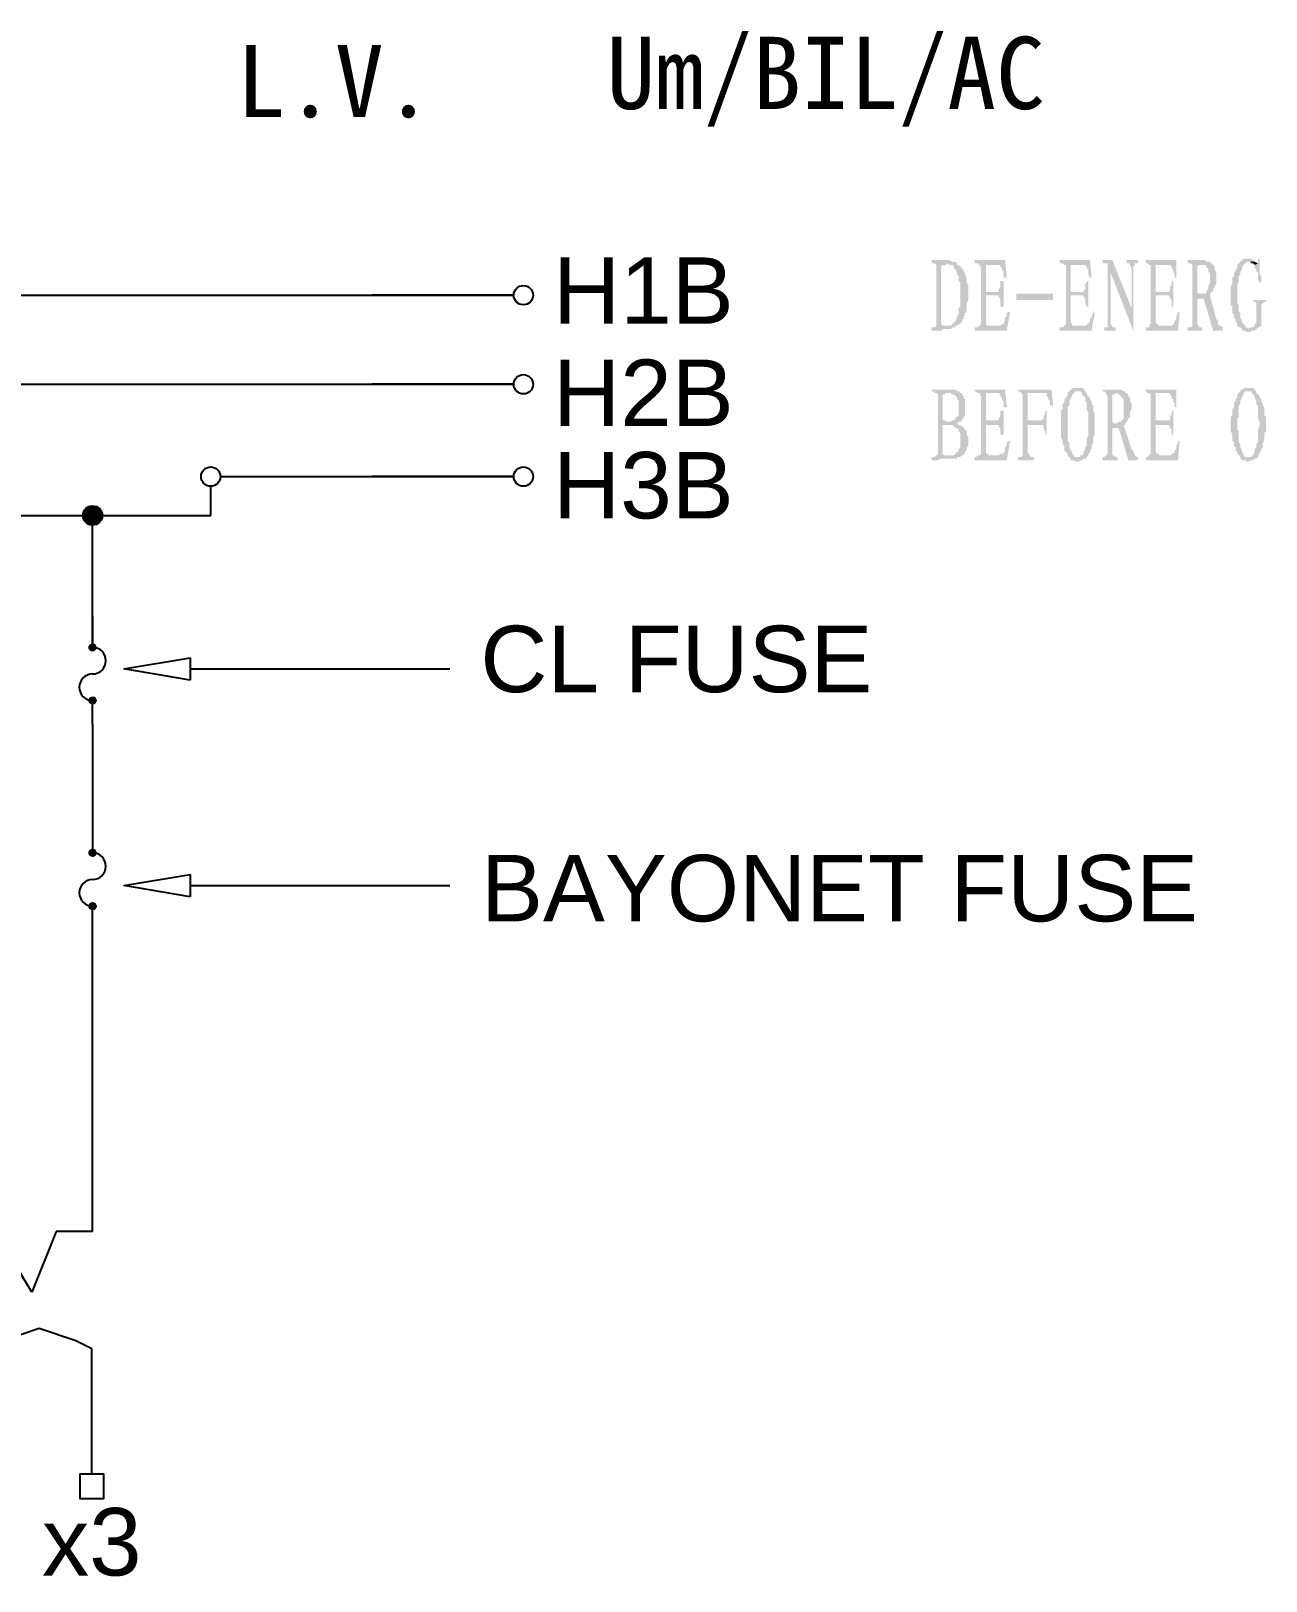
# Model space of a CAD drawing. Header units: millimetres. Extents: x 104637 to 116395, y -154925 to -148478.
# Drawn here: x 116287.5 to 116330.8, y -153560.9 to -153506.5 of the extents above; entities that cross this region are included whole.
import ezdxf
from ezdxf.enums import TextEntityAlignment as Align

# ---------------------------------------------------------------- set-up
doc = ezdxf.new("R2010")
doc.units = ezdxf.units.MM
doc.header["$LTSCALE"] = 13
doc.linetypes.add('CENTER', pattern=[50.8, 31.75, -6.35, 6.35, -6.35])
doc.layers.get('0').update_dxf_attribs({"color": 1, "linetype": 'CENTER'})
doc.layers.add('2', color=3, linetype='Continuous')
doc.layers.add('标注、文本', color=3, linetype='Continuous', lineweight=25)
doc.styles.add('Note Text (ANSI)', font='arial.ttf')
doc.styles.add('PDF FangSong', font='simfang.ttf')

# ---------------------------------------------------------------- blocks, each defined once
blk = doc.blocks.new('A$C41BB26E9')
at = {"linetype": 'ByBlock', "lineweight": 30}
for points in [[(23.406, 31.614, 1), (23.969, 31.614, 1)], [(39.053, 31.614, 1), (39.616, 31.614, 1)], [(54.676, 31.614, 1), (55.239, 31.614, 1)]]:
    blk.add_hatch(color=7, dxfattribs=at).paths.add_polyline_path(points)
at = {"layer": '标注、文本'}
h = blk.add_hatch(color=256, dxfattribs=at)
h.dxf.hatch_style = 1
h.paths.add_polyline_path([(23.782, 27.756, 1), (23.593, 27.756, 1)])
h = blk.add_hatch(color=256, dxfattribs=at)
h.dxf.hatch_style = 1
h.paths.add_polyline_path([(39.429, 27.756, 1), (39.24, 27.756, 1)])
h = blk.add_hatch(color=256, dxfattribs=at)
h.dxf.hatch_style = 1
h.paths.add_polyline_path([(55.052, 27.756, 1), (54.864, 27.756, 1)])
h = blk.add_hatch(color=256, dxfattribs=at)
h.dxf.hatch_style = 1
h.paths.add_polyline_path([(23.782, 26.2, 1), (23.593, 26.2, 1)])
h = blk.add_hatch(color=256, dxfattribs=at)
h.dxf.hatch_style = 1
h.paths.add_polyline_path([(39.429, 26.2, 1), (39.24, 26.2, 1)])
h = blk.add_hatch(color=256, dxfattribs=at)
h.dxf.hatch_style = 1
h.paths.add_polyline_path([(55.052, 26.2, 1), (54.864, 26.2, 1)])
h = blk.add_hatch(color=256, dxfattribs=at)
h.dxf.hatch_style = 1
h.paths.add_polyline_path([(23.782, 21.746, 1), (23.593, 21.746, 1)])
h = blk.add_hatch(color=256, dxfattribs=at)
h.dxf.hatch_style = 1
h.paths.add_polyline_path([(39.429, 21.746, 1), (39.24, 21.746, 1)])
h = blk.add_hatch(color=256, dxfattribs=at)
h.dxf.hatch_style = 1
h.paths.add_polyline_path([(55.052, 21.746, 1), (54.864, 21.746, 1)])
h = blk.add_hatch(color=256, dxfattribs=at)
h.dxf.hatch_style = 1
h.paths.add_polyline_path([(23.782, 20.191, 1), (23.593, 20.191, 1)])
h = blk.add_hatch(color=256, dxfattribs=at)
h.dxf.hatch_style = 1
h.paths.add_polyline_path([(39.429, 20.191, 1), (39.24, 20.191, 1)])
h = blk.add_hatch(color=256, dxfattribs=at)
h.dxf.hatch_style = 1
h.paths.add_polyline_path([(55.052, 20.191, 1), (54.864, 20.191, 1)])
at = {"layer": '2', "linetype": 'Continuous'}
for p, q in [((12.318, 38.055), (19.952, 38.055)), ((27.424, 38.055), (63.121, 38.055)), ((63.121, 38.055), (67.276, 38.055)), ((67.276, 38.055), (63.121, 38.055)), ((12.318, 35.449), (18.464, 35.449)), ((18.464, 35.449), (35.599, 35.449)), ((43.07, 35.449), (63.121, 35.449)), ((63.121, 35.449), (67.276, 35.449)), ((67.276, 35.449), (63.121, 35.449)), ((12.318, 32.75), (18.464, 32.75)), ((18.464, 32.75), (51.222, 32.75)), ((58.694, 32.75), (63.121, 32.75)), ((63.121, 32.75), (67.276, 32.75)), ((67.276, 32.75), (63.121, 32.75)), ((23.155, 15.02), (23.155, 14.665)), ((24.22, 14.665), (24.22, 15.02)), ((24.598, 10.675), (24.598, 15.02)), ((38.802, 15.02), (38.802, 14.665)), ((39.867, 14.665), (39.867, 15.02)), ((40.222, 10.675), (40.222, 15.02)), ((23.155, 14.665), (24.22, 14.665)), ((38.802, 14.665), (39.867, 14.665)), ((9.485, 10.675), (8.419, 10.675)), ((10.195, 8.9), (9.485, 10.675)), ((11.26, 10.675), (10.195, 8.9)), ((11.97, 8.9), (11.26, 10.675)), ((12.68, 10.675), (11.97, 8.9)), ((11.97, 8.9), (11.97, 10.675)), ((13.39, 8.9), (12.68, 10.675)), ((13.39, 10.675), (13.39, 8.9)), ((14.101, 10.675), (13.39, 8.9)), ((14.811, 8.9), (14.101, 10.675)), ((14.811, 10.675), (14.811, 8.9)), ((20.137, 8.9), (19.072, 10.675)), ((20.847, 10.675), (20.137, 8.9)), ((20.137, 8.9), (20.137, 10.675)), ((21.912, 8.9), (20.847, 10.675)), ((22.623, 10.675), (21.912, 8.9)), ((23.688, 10.675), (22.623, 10.675)), ((25.131, 10.675), (24.598, 10.675)), ((25.841, 8.9), (25.131, 10.675)), ((26.906, 10.675), (25.841, 8.9)), ((27.617, 8.9), (26.906, 10.675)), ((28.327, 10.675), (27.617, 8.9)), ((27.617, 8.9), (27.617, 10.675)), ((29.037, 8.9), (28.327, 10.675)), ((29.037, 10.675), (29.037, 8.9)), ((29.747, 10.675), (29.037, 8.9)), ((30.457, 8.9), (29.747, 10.675)), ((30.457, 10.675), (30.457, 8.9)), ((35.784, 8.9), (34.718, 10.675)), ((36.494, 10.675), (35.784, 8.9)), ((35.784, 8.9), (35.784, 10.675)), ((37.559, 8.9), (36.494, 10.675)), ((38.269, 10.675), (37.559, 8.9)), ((39.334, 10.675), (38.269, 10.675)), ((40.755, 10.675), (40.222, 10.675)), ((41.465, 8.9), (40.755, 10.675)), ((42.53, 10.675), (41.465, 8.9)), ((43.24, 8.9), (42.53, 10.675)), ((43.95, 10.675), (43.24, 8.9)), ((43.24, 8.9), (43.24, 10.675)), ((44.661, 8.9), (43.95, 10.675)), ((44.661, 10.675), (44.661, 8.9)), ((45.371, 10.675), (44.661, 8.9)), ((46.081, 8.9), (45.371, 10.675)), ((46.081, 10.675), (46.081, 8.9)), ((51.407, 8.9), (50.342, 10.675)), ((52.117, 10.675), (51.407, 8.9)), ((51.407, 8.9), (51.407, 10.675)), ((53.182, 8.9), (52.117, 10.675)), ((53.893, 10.675), (53.182, 8.9)), ((54.958, 10.675), (53.893, 10.675))]:
    blk.add_line(p, q, dxfattribs=at)
at = {"layer": '2'}
for p, q in [((23.688, 28.67), (23.688, 27.756)), ((39.334, 28.67), (39.334, 27.756)), ((54.958, 28.67), (54.958, 27.756)), ((23.688, 25.518), (23.688, 21.746)), ((39.334, 25.518), (39.334, 21.746)), ((54.958, 25.518), (54.958, 21.746)), ((23.155, 15.02), (5.331, 15.02)), ((24.22, 15.02), (38.802, 15.02)), ((39.867, 15.02), (40.222, 15.02))]:
    blk.add_line(p, q, dxfattribs=at)
at = {"layer": '2', "color": 3}
for p, q in [((57.813, 27.124), (65.409, 27.124)), ((57.813, 20.79), (65.409, 20.79))]:
    blk.add_line(p, q, dxfattribs=at)
at = {"layer": '2', "linetype": 'Continuous'}
for points in [[(20.234, 35.731), (20.234, 37.773)], [(20.234, 33.031), (20.234, 35.168)], [(35.88, 33.031), (35.88, 35.168)], [(20.234, 31.614), (20.234, 32.468)], [(35.88, 31.614), (35.88, 32.468)], [(51.504, 31.614), (51.504, 32.468)], [(23.688, 27.661), (23.688, 31.332)], [(39.334, 27.661), (39.334, 31.614)], [(54.958, 27.661), (54.958, 31.614)], [(23.688, 25.518), (23.688, 26.295)], [(39.334, 25.518), (39.334, 26.295)], [(54.958, 25.518), (54.958, 26.295)], [(23.688, 15.333), (23.688, 20.191)], [(39.334, 15.333), (39.334, 20.191)], [(54.958, 15.333), (54.958, 20.191)], [(23.688, 10.675), (23.688, 17.817)], [(39.334, 10.675), (39.334, 17.817)], [(54.958, 10.675), (54.958, 17.817)], [(8.419, 15.02), (8.419, 10.675)], [(23.688, 10.675), (23.688, 13.871), (23.688, 10.675)], [(16.586, 10.675), (16.586, 8.9), (17.651, 10.675), (18.362, 8.9), (18.362, 10.675)], [(19.072, 10.675), (18.362, 8.9)], [(32.233, 10.675), (32.233, 8.9), (33.298, 10.675), (34.008, 8.9), (34.008, 10.675)], [(34.718, 10.675), (34.008, 8.9)], [(47.856, 10.675), (47.856, 8.9), (48.922, 10.675), (49.632, 8.9), (49.632, 10.675)], [(50.342, 10.675), (49.632, 8.9)], [(11.97, 7.124), (11.26, 7.48), (10.55, 7.835), (9.485, 7.48), (8.774, 7.124)], [(17.849, 7.124), (17.139, 7.48), (16.073, 7.835), (15.008, 7.48), (14.298, 7.124)], [(23.727, 7.124), (23.017, 7.48), (21.952, 7.835), (20.887, 7.48), (20.176, 7.124)], [(27.83, 7.124), (27.12, 7.48), (26.41, 7.835), (25.345, 7.48), (24.635, 7.124)], [(33.709, 7.124), (32.999, 7.48), (31.934, 7.835), (30.868, 7.48), (30.158, 7.124)], [(39.351, 7.243), (38.877, 7.48), (37.812, 7.835), (36.747, 7.48), (36.037, 7.124)], [(43.418, 7.124), (42.708, 7.48), (41.997, 7.835), (40.932, 7.48), (40.222, 7.124)], [(49.296, 7.124), (48.586, 7.48), (47.521, 7.835), (46.456, 7.48), (45.746, 7.124)], [(54.935, 7.244), (54.465, 7.48), (53.399, 7.835), (52.334, 7.48), (51.624, 7.124)], [(8.774, 7.124), (8.774, 3.574)], [(11.97, 6.414), (11.97, 7.124)], [(14.298, 7.124), (14.298, 6.414)], [(17.849, 6.414), (17.849, 7.124)], [(20.176, 7.124), (20.176, 6.414)], [(23.727, 3.574), (23.727, 7.124)], [(24.635, 4.994), (24.635, 7.124)], [(27.83, 6.414), (27.83, 7.124)], [(30.158, 7.124), (30.158, 6.414)], [(33.709, 6.414), (33.709, 7.124)], [(36.037, 7.124), (36.037, 6.414)], [(39.351, 3.574), (39.351, 7.243)], [(40.222, 4.994), (40.222, 7.124)], [(43.418, 6.414), (43.418, 7.124)], [(45.746, 7.124), (45.746, 6.414)], [(49.296, 6.414), (49.296, 7.124)], [(51.624, 7.124), (51.624, 6.414)], [(54.935, 3.574), (54.935, 7.244)], [(14.298, 6.414), (11.97, 6.414)], [(20.176, 6.414), (17.849, 6.414)], [(30.158, 6.414), (27.83, 6.414)], [(36.037, 6.414), (33.709, 6.414)], [(45.746, 6.414), (43.418, 6.414)], [(51.624, 6.414), (49.296, 6.414)], [(23.205, 4.994), (8.774, 4.994)], [(23.205, 4.994), (23.205, 4.639), (23.56, 4.639), (24.27, 4.639), (24.27, 4.994)], [(38.828, 4.994), (24.27, 4.994)], [(38.828, 4.994), (38.828, 4.639), (39.183, 4.639), (39.893, 4.639), (39.893, 4.994)], [(40.222, 4.994), (39.893, 4.994)], [(9.129, 3.219), (9.129, 3.574), (8.774, 3.574), (8.419, 3.574), (8.419, 3.219), (8.419, 2.864), (8.774, 2.864), (9.129, 2.864), (9.129, 3.219)], [(24.082, 3.219), (24.082, 3.574), (23.727, 3.574), (23.372, 3.574), (23.372, 3.219), (23.372, 2.864), (23.727, 2.864), (24.082, 2.864), (24.082, 3.219)], [(39.706, 3.218), (39.706, 3.573), (39.351, 3.573), (38.996, 3.573), (38.996, 3.218), (38.996, 2.863), (39.351, 2.863), (39.706, 2.863), (39.706, 3.218)], [(55.29, 3.219), (55.29, 3.574), (54.935, 3.574), (54.58, 3.574), (54.58, 3.219), (54.58, 2.864), (54.935, 2.864), (55.29, 2.864), (55.29, 3.219)]]:
    blk.add_lwpolyline(points, dxfattribs=at)
at = {"layer": '2'}
for centre, start, end in [((23.688, 27.367), 270, 90), ((39.334, 27.367), 270, 90), ((54.958, 27.367), 270, 90), ((23.688, 26.589), 90, 270), ((39.334, 26.589), 90, 270), ((54.958, 26.589), 90, 270), ((23.688, 21.357), 270, 90), ((39.334, 21.357), 270, 90), ((54.958, 21.357), 270, 90), ((23.688, 20.579), 90, 270), ((39.334, 20.579), 90, 270), ((54.958, 20.579), 90, 270)]:
    blk.add_arc(centre, 0.389, start, end, dxfattribs=at)
at = {"layer": '标注、文本'}
for p, q in [((27.142, 35.731), (27.142, 37.773)), ((27.142, 33.031), (27.142, 35.168)), ((42.789, 33.031), (42.789, 35.168)), ((27.142, 31.614), (27.142, 32.468)), ((42.789, 31.614), (42.789, 32.468)), ((58.412, 31.614), (58.412, 32.468)), ((20.234, 31.614), (23.406, 31.614)), ((23.969, 31.614), (27.142, 31.614)), ((35.88, 31.614), (42.789, 31.614)), ((51.504, 31.614), (58.412, 31.614)), ((55.869, 27.124), (57.813, 27.448)), ((57.813, 27.448), (57.813, 26.8)), ((57.813, 26.8), (55.869, 27.124)), ((55.869, 20.79), (57.813, 21.114)), ((57.813, 21.114), (57.813, 20.466)), ((57.813, 20.466), (55.869, 20.79)), ((5.331, 14.084), (5.331, 15.956)), ((4.273, 14.578), (4.273, 15.462)), ((4.797, 14.413), (4.797, 15.626)), ((8.774, 2.864), (8.774, 1.926)), ((9.724, 1.926), (7.824, 1.926)), ((9.34, 1.138), (8.11, 1.138)), ((9.232, 0.454), (8.307, 0.454))]:
    blk.add_line(p, q, dxfattribs=at)
for centre, radius in [((12.036, 38.055), 0.282), ((20.234, 38.055), 0.282), ((27.142, 38.055), 0.282), ((67.558, 38.055), 0.282), ((12.036, 35.449), 0.282), ((35.88, 35.449), 0.282), ((42.789, 35.449), 0.282), ((67.558, 35.449), 0.282), ((12.036, 32.75), 0.282), ((51.504, 32.75), 0.282), ((58.412, 32.75), 0.282), ((67.558, 32.75), 0.282), ((23.688, 31.614), 0.282), ((39.334, 31.614), 0.282), ((54.958, 31.614), 0.282), ((23.688, 27.756), 0.0943), ((39.334, 27.756), 0.0943), ((54.958, 27.756), 0.0943), ((23.688, 26.2), 0.0943), ((39.334, 26.2), 0.0943), ((54.958, 26.2), 0.0943), ((54.958, 26.2), 0.0943), ((23.688, 21.746), 0.0943), ((39.334, 21.746), 0.0943), ((54.958, 21.746), 0.0943), ((23.688, 20.191), 0.0943), ((39.334, 20.191), 0.0943), ((54.958, 20.191), 0.0943)]:
    blk.add_circle(centre, radius, dxfattribs=at)
for centre in [(20.234, 35.449), (27.142, 35.449), (20.234, 32.75), (27.142, 32.75), (35.88, 32.75), (42.789, 32.75)]:
    blk.add_arc(centre, 0.282, 270, 90, dxfattribs=at)
at = {"layer": '2', "style": 'Note Text (ANSI)'}
for s, p in [('H1A', (11.357, 37.218)), ('H2A', (11.357, 34.454)), ('H3A', (11.357, 31.526))]:
    blk.add_text(s, height=1.944, dxfattribs=at).set_placement(p, align=Align.RIGHT)
at = {"layer": '2', "linetype": 'Continuous', "style": 'Note Text (ANSI)'}
for s, p in [('H1B', (73.71, 37.218)), ('H2B', (73.71, 34.229)), ('H3B', (73.71, 31.526)), ('CL FUSE', (77.767, 26.446)), ('BAYONET FUSE', (87.292, 19.743))]:
    blk.add_text(s, height=1.944, dxfattribs=at).set_placement(p, align=Align.RIGHT)
at = {"layer": '2', "style": 'Note Text (ANSI)'}
blk.add_text('H0', height=1.944, dxfattribs=at).set_placement((1.805, 15.065), align=Align.MIDDLE)
for s, height, p in [('E', 0.947, (11.673, 11.622)), ('C', 0.947, (13.39, 11.613)), ('A', 0.947, (14.985, 11.613)), ('B', 0.947, (16.763, 11.613)), ('D', 0.947, (18.539, 11.613)), ('F', 0.947, (20.314, 11.613)), ('E', 0.947, (27.32, 11.622)), ('C', 0.947, (29.037, 11.613)), ('A', 0.947, (30.632, 11.613)), ('B', 0.947, (32.41, 11.613)), ('D', 0.947, (34.185, 11.613)), ('F', 0.947, (35.961, 11.613)), ('E', 0.947, (42.943, 11.622)), ('C', 0.947, (44.661, 11.613)), ('A', 0.947, (46.255, 11.613)), ('B', 0.947, (48.033, 11.613)), ('D', 0.947, (49.809, 11.613)), ('F', 0.947, (51.584, 11.613)), ('x0', 1.9727, (5.261, 1.601)), ('x1', 1.9727, (23.727, 1.601)), ('x2', 1.9727, (39.351, 1.601)), ('x3', 1.9727, (54.935, 1.601))]:
    blk.add_text(s, height=height, dxfattribs=at).set_placement(p, align=Align.MIDDLE_CENTER)

msp = doc.modelspace()

# ---------------------------------------------------------------- hatches: boundary and pattern name
at = {"layer": '2', "linetype": 'Continuous', "transparency": 33554559}
for points in [[(116319.579, -153514.506), (116319.074, -153514.506), (116319.074, -153514.618), (116319.13, -153514.618), (116319.186, -153514.618), (116319.242, -153514.674), (116319.242, -153514.731), (116319.242, -153516.753), (116319.242, -153516.809), (116319.186, -153516.865), (116319.074, -153516.865), (116319.074, -153516.977), (116319.186, -153516.977), (116319.242, -153516.977), (116319.355, -153516.977), (116319.411, -153516.977), (116319.467, -153516.921), (116319.523, -153516.921), (116319.635, -153516.921), (116319.692, -153516.921), (116319.748, -153516.921), (116319.804, -153516.865), (116319.86, -153516.865), (116319.916, -153516.865), (116319.635, -153516.809), (116319.579, -153516.809), (116319.523, -153516.809), (116319.467, -153516.809), (116319.411, -153516.753), (116319.411, -153514.731), (116319.467, -153514.674), (116319.523, -153514.674), (116319.579, -153514.674), (116319.635, -153514.618), (116319.972, -153514.618), (116319.916, -153514.562), (116319.86, -153514.562), (116319.804, -153514.562), (116319.692, -153514.506), (116319.635, -153514.506)], [(116321.657, -153514.506), (116320.59, -153514.506), (116320.59, -153514.618), (116320.646, -153514.618), (116320.703, -153514.618), (116320.759, -153514.674), (116321.433, -153514.674), (116321.489, -153514.674), (116321.489, -153514.731), (116321.545, -153514.787), (116321.545, -153514.843), (116321.601, -153514.899), (116321.601, -153515.011), (116321.601, -153515.124), (116321.714, -153515.124)], [(116324.634, -153514.506), (116323.567, -153514.506), (116323.567, -153514.618), (116323.623, -153514.618), (116323.679, -153514.618), (116323.736, -153514.674), (116324.466, -153514.674), (116324.522, -153514.731), (116324.522, -153514.787), (116324.578, -153514.843), (116324.578, -153514.899), (116324.578, -153515.011), (116324.634, -153515.124), (116324.69, -153515.124)], [(116325.421, -153514.506), (116325.084, -153514.506), (116325.084, -153514.618), (116325.14, -153514.618), (116325.196, -153514.618), (116325.252, -153514.618), (116325.252, -153514.787), (116325.364, -153514.955), (116326.151, -153516.977), (116326.095, -153516.191)], [(116326.319, -153514.506), (116325.926, -153514.506), (116325.926, -153514.618), (116325.982, -153514.618), (116326.038, -153514.618), (116326.038, -153514.674), (116326.095, -153514.787), (116326.095, -153516.191), (116326.151, -153516.977), (116326.151, -153514.731), (116326.207, -153514.674), (116326.207, -153514.618), (116326.263, -153514.618), (116326.319, -153514.618)], [(116327.667, -153514.506), (116326.6, -153514.506), (116326.6, -153514.618), (116326.656, -153514.618), (116326.712, -153514.674), (116327.443, -153514.674), (116327.499, -153514.731), (116327.499, -153514.787), (116327.555, -153514.843), (116327.555, -153514.899), (116327.611, -153515.011), (116327.611, -153515.124), (116327.667, -153515.124)], [(116328.622, -153514.506), (116328.06, -153514.506), (116328.06, -153514.618), (116328.117, -153514.618), (116328.173, -153514.618), (116328.229, -153514.674), (116328.229, -153514.731), (116328.229, -153516.753), (116328.229, -153516.809), (116328.173, -153516.865), (116328.06, -153516.865), (116328.06, -153516.977), (116328.566, -153516.977), (116328.566, -153516.865), (116328.51, -153516.865), (116328.454, -153516.865), (116328.454, -153516.809), (116328.397, -153516.753), (116328.397, -153515.91), (116328.454, -153515.854), (116328.51, -153515.854), (116328.566, -153515.854), (116328.622, -153515.854), (116328.847, -153515.742), (116328.566, -153515.685), (116328.51, -153515.685), (116328.454, -153515.685), (116328.397, -153515.629), (116328.397, -153514.731), (116328.454, -153514.674), (116328.51, -153514.674), (116328.566, -153514.674), (116328.959, -153514.674), (116328.903, -153514.618), (116328.847, -153514.562), (116328.791, -153514.562), (116328.734, -153514.562), (116328.678, -153514.506)], [(116330.195, -153514.45), (116330.139, -153514.45), (116330.026, -153514.45), (116329.97, -153514.506), (116329.914, -153514.562), (116329.858, -153514.618), (116329.802, -153514.674), (116329.802, -153514.787), (116329.745, -153514.843), (116329.745, -153514.899), (116329.689, -153514.955), (116329.689, -153515.011), (116329.689, -153515.068), (116329.633, -153515.124), (116329.633, -153515.18), (116329.633, -153515.236), (116329.633, -153515.348), (116329.577, -153515.405), (116329.577, -153515.461), (116329.577, -153515.573), (116329.577, -153515.629), (116329.577, -153515.742), (116329.577, -153515.798), (116329.577, -153515.91), (116329.577, -153515.966), (116329.577, -153516.079), (116329.633, -153516.135), (116329.633, -153516.191), (116329.633, -153516.303), (116329.633, -153516.359), (116329.689, -153516.416), (116329.689, -153516.472), (116329.689, -153516.528), (116329.745, -153516.584), (116329.745, -153516.64), (116329.802, -153516.753), (116329.802, -153516.809), (116329.858, -153516.865), (116329.914, -153516.865), (116329.97, -153516.921), (116329.97, -153516.977), (116330.026, -153516.977), (116330.082, -153516.977), (116330.139, -153517.033), (116330.195, -153517.033), (116330.251, -153517.033), (116330.307, -153516.977), (116330.363, -153516.977), (116330.419, -153516.977), (116330.476, -153516.921), (116330.195, -153516.921), (116330.139, -153516.865), (116330.082, -153516.865), (116330.082, -153516.809), (116330.026, -153516.753), (116329.97, -153516.696), (116329.97, -153516.64), (116329.914, -153516.528), (116329.914, -153516.416), (116329.914, -153516.359), (116329.858, -153516.303), (116329.858, -153516.247), (116329.858, -153516.191), (116329.858, -153516.079), (116329.802, -153516.022), (116329.802, -153515.966), (116329.802, -153515.854), (116329.802, -153515.798), (116329.802, -153515.685), (116329.802, -153515.629), (116329.802, -153515.517), (116329.802, -153515.461), (116329.802, -153515.348), (116329.858, -153515.292), (116329.858, -153515.236), (116329.858, -153515.124), (116329.858, -153515.068), (116329.914, -153515.011), (116329.914, -153514.955), (116329.914, -153514.899), (116329.97, -153514.843), (116329.97, -153514.731), (116330.026, -153514.674), (116330.082, -153514.618), (116330.139, -153514.562), (116330.195, -153514.562), (116330.419, -153514.562), (116330.363, -153514.506), (116330.307, -153514.506), (116330.307, -153514.45), (116330.251, -153514.45)], [(116330.588, -153514.45), (116330.532, -153514.45), (116330.532, -153514.506), (116330.532, -153514.618), (116330.419, -153514.674), (116330.419, -153514.731), (116330.419, -153514.787), (116330.476, -153514.843), (116330.476, -153514.899), (116330.532, -153514.955), (116330.532, -153515.068), (116330.532, -153515.18), (116330.588, -153515.292), (116330.644, -153515.292), (116330.644, -153515.236), (116330.644, -153515.124), (116330.644, -153515.068), (116330.588, -153515.011), (116330.588, -153514.899), (116330.588, -153514.843), (116330.588, -153514.787), (116330.588, -153514.731), (116330.588, -153514.674), (116330.588, -153514.618), (116330.588, -153514.506)], [(116319.972, -153514.618), (116319.635, -153514.618), (116319.692, -153514.674), (116319.748, -153514.674), (116319.804, -153514.674), (116319.86, -153514.731), (116319.86, -153514.787), (116319.916, -153514.843), (116319.972, -153514.955), (116319.972, -153515.011), (116320.029, -153515.068), (116320.029, -153515.124), (116320.029, -153515.18), (116320.029, -153515.236), (116320.085, -153515.292), (116320.085, -153515.405), (116320.085, -153515.461), (116320.085, -153515.573), (116320.085, -153515.629), (116320.085, -153515.742), (116320.085, -153515.798), (116320.085, -153515.91), (116320.085, -153515.966), (116320.085, -153516.079), (116320.085, -153516.135), (116320.029, -153516.191), (116320.029, -153516.303), (116320.029, -153516.359), (116320.029, -153516.416), (116319.972, -153516.472), (116319.972, -153516.528), (116319.916, -153516.64), (116319.86, -153516.696), (116319.804, -153516.753), (116319.748, -153516.809), (116319.692, -153516.809), (116319.635, -153516.809), (116319.916, -153516.865), (116319.916, -153516.809), (116319.972, -153516.809), (116320.029, -153516.753), (116320.085, -153516.753), (116320.085, -153516.696), (116320.141, -153516.696), (116320.141, -153516.64), (116320.141, -153516.584), (116320.197, -153516.584), (116320.197, -153516.528), (116320.197, -153516.472), (116320.253, -153516.416), (116320.253, -153516.359), (116320.309, -153516.303), (116320.309, -153516.247), (116320.309, -153516.135), (116320.309, -153516.079), (116320.309, -153516.022), (116320.366, -153515.91), (116320.366, -153515.854), (116320.366, -153515.742), (116320.366, -153515.685), (116320.366, -153515.629), (116320.366, -153515.573), (116320.366, -153515.461), (116320.366, -153515.405), (116320.309, -153515.292), (116320.309, -153515.236), (116320.309, -153515.18), (116320.309, -153515.124), (116320.253, -153515.011), (116320.253, -153514.955), (116320.197, -153514.899), (116320.197, -153514.843), (116320.141, -153514.843), (116320.141, -153514.787), (116320.085, -153514.731), (116320.029, -153514.674), (116319.972, -153514.674)], [(116320.759, -153514.674), (116320.815, -153514.787), (116320.815, -153516.753), (116320.759, -153516.809), (116320.703, -153516.865), (116321.152, -153516.809), (116321.096, -153516.809), (116321.04, -153516.809), (116320.983, -153516.753), (116320.983, -153516.696), (116320.983, -153515.742), (116321.377, -153515.742), (116320.983, -153515.629), (116320.983, -153514.674), (116321.433, -153514.674)], [(116323.736, -153514.674), (116323.792, -153514.674), (116323.792, -153514.787), (116323.792, -153516.753), (116323.736, -153516.809), (116323.679, -153516.865), (116324.129, -153516.809), (116324.073, -153516.809), (116324.016, -153516.809), (116324.016, -153516.753), (116323.96, -153516.696), (116323.96, -153515.742), (116324.41, -153515.742), (116323.96, -153515.629), (116323.96, -153514.674), (116324.466, -153514.674)], [(116325.252, -153514.787), (116325.252, -153516.753), (116325.252, -153516.809), (116325.252, -153516.865), (116325.196, -153516.865), (116325.14, -153516.865), (116325.14, -153516.977), (116325.533, -153516.977), (116325.533, -153516.865), (116325.477, -153516.865), (116325.421, -153516.865), (116325.421, -153516.809), (116325.364, -153516.753), (116325.364, -153514.955)], [(116326.712, -153514.674), (116326.769, -153514.674), (116326.769, -153514.787), (116326.769, -153516.753), (116326.712, -153516.809), (116326.712, -153516.865), (116327.162, -153516.809), (116327.049, -153516.809), (116326.993, -153516.753), (116326.937, -153516.696), (116326.937, -153515.742), (116327.386, -153515.742), (116326.937, -153515.629), (116326.937, -153514.674), (116327.443, -153514.674)], [(116328.959, -153514.674), (116328.566, -153514.674), (116328.622, -153514.674), (116328.678, -153514.674), (116328.734, -153514.731), (116328.734, -153514.787), (116328.791, -153514.787), (116328.791, -153514.843), (116328.791, -153514.899), (116328.847, -153515.011), (116328.847, -153515.068), (116328.847, -153515.18), (116328.847, -153515.236), (116328.847, -153515.292), (116328.791, -153515.405), (116328.791, -153515.461), (116328.791, -153515.517), (116328.734, -153515.573), (116328.734, -153515.629), (116328.678, -153515.685), (116328.622, -153515.685), (116328.566, -153515.685), (116328.847, -153515.742), (116328.847, -153515.685), (116328.903, -153515.629), (116328.959, -153515.573), (116328.959, -153515.517), (116329.015, -153515.461), (116329.015, -153515.405), (116329.071, -153515.348), (116329.071, -153515.292), (116329.071, -153515.18), (116329.071, -153515.124), (116329.071, -153515.011), (116329.071, -153514.955), (116329.015, -153514.843), (116329.015, -153514.787), (116329.015, -153514.731)], [(116330.419, -153514.562), (116330.195, -153514.562), (116330.251, -153514.562), (116330.307, -153514.618), (116330.363, -153514.618), (116330.419, -153514.674), (116330.532, -153514.618)], [(116321.601, -153515.236), (116321.489, -153515.236), (116321.489, -153515.292), (116321.489, -153515.348), (116321.489, -153515.461), (116321.433, -153515.517), (116321.433, -153515.573), (116321.433, -153515.629), (116320.983, -153515.629), (116321.377, -153515.742), (116321.433, -153515.742), (116321.433, -153515.798), (116321.489, -153515.854), (116321.489, -153515.91), (116321.489, -153516.022), (116321.489, -153516.135), (116321.601, -153516.135)], [(116324.578, -153515.236), (116324.522, -153515.236), (116324.522, -153515.292), (116324.466, -153515.348), (116324.466, -153515.461), (116324.466, -153515.517), (116324.41, -153515.573), (116324.41, -153515.629), (116323.96, -153515.629), (116324.41, -153515.742), (116324.41, -153515.798), (116324.466, -153515.854), (116324.466, -153515.91), (116324.466, -153516.022), (116324.522, -153516.135), (116324.578, -153516.135)], [(116327.555, -153515.236), (116327.499, -153515.236), (116327.499, -153515.292), (116327.499, -153515.348), (116327.443, -153515.461), (116327.443, -153515.517), (116327.443, -153515.573), (116327.386, -153515.629), (116326.937, -153515.629), (116327.386, -153515.742), (116327.443, -153515.798), (116327.443, -153515.854), (116327.499, -153515.91), (116327.499, -153516.022), (116327.499, -153516.135), (116327.555, -153516.135)], [(116322.051, -153515.685), (116323.342, -153515.685), (116323.342, -153515.91), (116322.051, -153515.91)], [(116328.847, -153515.742), (116328.622, -153515.854), (116328.959, -153516.977), (116329.296, -153516.977), (116329.296, -153516.865), (116329.24, -153516.809), (116329.184, -153516.809), (116329.128, -153516.753), (116329.128, -153516.64), (116329.071, -153516.584)], [(116330.813, -153515.91), (116330.363, -153515.91), (116330.363, -153515.966), (116330.419, -153515.966), (116330.476, -153516.022), (116330.476, -153516.079), (116330.476, -153516.191), (116330.476, -153516.303), (116330.476, -153516.416), (116330.476, -153516.472), (116330.476, -153516.584), (116330.476, -153516.64), (116330.476, -153516.696), (116330.419, -153516.753), (116330.419, -153516.809), (116330.363, -153516.865), (116330.307, -153516.865), (116330.251, -153516.865), (116330.195, -153516.921), (116330.476, -153516.921), (116330.532, -153516.865), (116330.588, -153516.865), (116330.644, -153516.809), (116330.644, -153516.753), (116330.644, -153516.135), (116330.644, -153516.079), (116330.7, -153516.022), (116330.756, -153515.966), (116330.813, -153515.966)], [(116321.77, -153516.303), (116321.714, -153516.359), (116321.714, -153516.472), (116321.657, -153516.528), (116321.657, -153516.584), (116321.657, -153516.64), (116321.601, -153516.696), (116321.601, -153516.753), (116321.545, -153516.753), (116321.489, -153516.809), (116321.433, -153516.809), (116321.377, -153516.809), (116321.32, -153516.809), (116321.264, -153516.809), (116321.152, -153516.809), (116320.703, -153516.865), (116320.646, -153516.865), (116320.59, -153516.865), (116320.59, -153516.977), (116321.714, -153516.977), (116321.826, -153516.359)], [(116324.747, -153516.303), (116324.747, -153516.359), (116324.69, -153516.472), (116324.69, -153516.528), (116324.634, -153516.584), (116324.634, -153516.64), (116324.634, -153516.696), (116324.578, -153516.696), (116324.578, -153516.753), (116324.522, -153516.753), (116324.522, -153516.809), (116324.466, -153516.809), (116324.41, -153516.809), (116324.297, -153516.809), (116324.241, -153516.809), (116324.129, -153516.809), (116323.679, -153516.865), (116323.623, -153516.865), (116323.567, -153516.865), (116323.567, -153516.977), (116324.69, -153516.977), (116324.803, -153516.359)], [(116327.723, -153516.303), (116327.723, -153516.359), (116327.667, -153516.472), (116327.667, -153516.528), (116327.667, -153516.584), (116327.611, -153516.64), (116327.611, -153516.696), (116327.555, -153516.753), (116327.499, -153516.809), (116327.443, -153516.809), (116327.386, -153516.809), (116327.33, -153516.809), (116327.218, -153516.809), (116327.162, -153516.809), (116326.712, -153516.865), (116326.656, -153516.865), (116326.6, -153516.865), (116326.6, -153516.977), (116327.723, -153516.977), (116327.78, -153516.359)], [(116319.635, -153519.055), (116319.074, -153519.055), (116319.074, -153519.112), (116319.13, -153519.112), (116319.186, -153519.168), (116319.242, -153519.168), (116319.298, -153519.224), (116319.298, -153521.302), (116319.242, -153521.358), (116319.579, -153521.358), (116319.523, -153521.358), (116319.467, -153521.302), (116319.467, -153520.291), (116319.523, -153520.291), (116319.579, -153520.291), (116319.692, -153520.291), (116320.029, -153520.291), (116319.972, -153520.235), (116319.916, -153520.235), (116319.972, -153520.235), (116320.029, -153520.179), (116319.635, -153520.179), (116319.579, -153520.179), (116319.523, -153520.123), (116319.467, -153520.123), (116319.467, -153519.224), (116319.523, -153519.224), (116319.579, -153519.168), (116319.635, -153519.168), (116319.692, -153519.168), (116320.085, -153519.168), (116320.029, -153519.112), (116319.972, -153519.112), (116319.916, -153519.055), (116319.86, -153519.055), (116319.804, -153519.055), (116319.748, -153519.055)], [(116320.085, -153519.168), (116319.692, -153519.168), (116319.748, -153519.168), (116319.804, -153519.224), (116319.86, -153519.224), (116319.916, -153519.28), (116319.972, -153519.336), (116319.972, -153519.392), (116320.029, -153519.449), (116320.029, -153519.505), (116320.029, -153519.561), (116320.029, -153519.673), (116320.029, -153519.786), (116320.029, -153519.842), (116320.029, -153519.954), (116319.972, -153520.01), (116319.916, -153520.01), (116319.916, -153520.066), (116319.86, -153520.123), (116319.804, -153520.123), (116319.748, -153520.179), (116319.692, -153520.179), (116319.635, -153520.179), (116320.029, -153520.179), (116320.085, -153520.179), (116320.141, -153520.123), (116320.141, -153520.066), (116320.197, -153520.066), (116320.197, -153520.01), (116320.253, -153519.954), (116320.253, -153519.898), (116320.253, -153519.842), (116320.253, -153519.729), (116320.253, -153519.673), (116320.253, -153519.561), (116320.253, -153519.505), (116320.253, -153519.392), (116320.197, -153519.336), (116320.197, -153519.28), (116320.141, -153519.224), (116320.141, -153519.168)], [(116321.657, -153519.055), (116320.59, -153519.055), (116320.59, -153519.112), (116320.646, -153519.112), (116320.703, -153519.168), (116320.759, -153519.168), (116321.433, -153519.168), (116321.489, -153519.224), (116321.489, -153519.28), (116321.545, -153519.336), (116321.545, -153519.392), (116321.601, -153519.449), (116321.601, -153519.561), (116321.601, -153519.673), (116321.714, -153519.673)], [(116320.759, -153519.168), (116320.759, -153519.224), (116320.815, -153519.28), (116320.815, -153521.246), (116320.815, -153521.302), (116320.759, -153521.358), (116320.703, -153521.358), (116321.152, -153521.358), (116321.096, -153521.358), (116321.04, -153521.302), (116320.983, -153521.302), (116320.983, -153521.246), (116320.983, -153520.291), (116321.377, -153520.291), (116320.983, -153520.123), (116320.983, -153519.168), (116321.433, -153519.168)], [(116323.286, -153519.055), (116322.107, -153519.055), (116322.107, -153519.112), (116322.163, -153519.112), (116322.219, -153519.168), (116323.118, -153519.168), (116323.118, -153519.224), (116323.118, -153519.28), (116323.174, -153519.336), (116323.174, -153519.392), (116323.23, -153519.449), (116323.23, -153519.561), (116323.23, -153519.617), (116323.342, -153519.617)], [(116322.219, -153519.168), (116322.275, -153519.224), (116322.275, -153519.336), (116322.275, -153521.358), (116322.219, -153521.414), (116322.163, -153521.414), (116322.107, -153521.414), (116322.107, -153521.527), (116322.668, -153521.527), (116322.668, -153521.414), (116322.556, -153521.414), (116322.5, -153521.358), (116322.5, -153521.302), (116322.444, -153521.302), (116322.444, -153520.291), (116322.949, -153520.291), (116322.444, -153520.123), (116322.444, -153519.168), (116323.118, -153519.168)], [(116324.241, -153518.999), (116324.185, -153518.999), (116324.129, -153518.999), (116324.073, -153518.999), (116324.016, -153518.999), (116323.96, -153519.055), (116323.904, -153519.112), (116323.848, -153519.168), (116323.848, -153519.224), (116323.792, -153519.336), (116323.736, -153519.392), (116323.736, -153519.449), (116323.736, -153519.505), (116323.679, -153519.561), (116323.679, -153519.673), (116323.679, -153519.729), (116323.623, -153519.786), (116323.623, -153519.842), (116323.623, -153519.954), (116323.623, -153520.01), (116323.623, -153520.123), (116323.623, -153520.179), (116323.623, -153520.235), (116323.623, -153520.291), (116323.623, -153520.403), (116323.623, -153520.46), (116323.623, -153520.516), (116323.623, -153520.628), (116323.623, -153520.684), (116323.623, -153520.74), (116323.679, -153520.853), (116323.679, -153520.909), (116323.679, -153520.965), (116323.736, -153521.021), (116323.736, -153521.077), (116323.736, -153521.19), (116323.792, -153521.246), (116323.848, -153521.302), (116323.848, -153521.358), (116323.904, -153521.414), (116324.241, -153521.414), (116324.185, -153521.414), (116324.129, -153521.414), (116324.073, -153521.414), (116324.073, -153521.358), (116324.016, -153521.302), (116324.016, -153521.246), (116323.96, -153521.19), (116323.904, -153521.077), (116323.904, -153521.021), (116323.904, -153520.965), (116323.904, -153520.909), (116323.848, -153520.853), (116323.848, -153520.74), (116323.848, -153520.684), (116323.848, -153520.628), (116323.848, -153520.516), (116323.848, -153520.46), (116323.848, -153520.347), (116323.848, -153520.235), (116323.848, -153520.123), (116323.848, -153520.066), (116323.848, -153520.01), (116323.848, -153519.898), (116323.848, -153519.842), (116323.848, -153519.729), (116323.848, -153519.673), (116323.904, -153519.617), (116323.904, -153519.561), (116323.904, -153519.505), (116323.904, -153519.449), (116323.96, -153519.336), (116324.016, -153519.28), (116324.016, -153519.224), (116324.073, -153519.168), (116324.129, -153519.112), (116324.185, -153519.112), (116324.466, -153519.112), (116324.41, -153519.055), (116324.41, -153518.999), (116324.353, -153518.999), (116324.297, -153518.999)], [(116324.466, -153519.112), (116324.185, -153519.112), (116324.241, -153519.112), (116324.297, -153519.112), (116324.353, -153519.168), (116324.353, -153519.224), (116324.41, -153519.28), (116324.466, -153519.336), (116324.466, -153519.449), (116324.522, -153519.505), (116324.522, -153519.561), (116324.522, -153519.617), (116324.522, -153519.729), (116324.522, -153519.786), (116324.578, -153519.842), (116324.578, -153519.954), (116324.578, -153520.01), (116324.578, -153520.066), (116324.578, -153520.179), (116324.578, -153520.235), (116324.578, -153520.347), (116324.578, -153520.46), (116324.578, -153520.516), (116324.578, -153520.628), (116324.578, -153520.684), (116324.522, -153520.74), (116324.522, -153520.797), (116324.522, -153520.909), (116324.522, -153520.965), (116324.522, -153521.021), (116324.466, -153521.077), (116324.466, -153521.134), (116324.41, -153521.246), (116324.41, -153521.302), (116324.353, -153521.358), (116324.297, -153521.358), (116324.297, -153521.414), (116324.241, -153521.414), (116323.904, -153521.414), (116323.96, -153521.471), (116323.96, -153521.527), (116324.016, -153521.527), (116324.073, -153521.527), (116324.129, -153521.583), (116324.185, -153521.583), (116324.241, -153521.583), (116324.297, -153521.527), (116324.353, -153521.527), (116324.41, -153521.471), (116324.466, -153521.471), (116324.522, -153521.414), (116324.578, -153521.358), (116324.578, -153521.302), (116324.634, -153521.246), (116324.634, -153521.19), (116324.69, -153521.134), (116324.69, -153521.077), (116324.69, -153521.021), (116324.747, -153520.909), (116324.747, -153520.853), (116324.747, -153520.797), (116324.747, -153520.74), (116324.803, -153520.628), (116324.803, -153520.572), (116324.803, -153520.516), (116324.803, -153520.403), (116324.803, -153520.347), (116324.803, -153520.235), (116324.803, -153520.179), (116324.803, -153520.123), (116324.803, -153520.01), (116324.803, -153519.954), (116324.803, -153519.898), (116324.747, -153519.786), (116324.747, -153519.729), (116324.747, -153519.673), (116324.747, -153519.617), (116324.69, -153519.561), (116324.69, -153519.449), (116324.634, -153519.392), (116324.634, -153519.336), (116324.578, -153519.28), (116324.522, -153519.224), (116324.522, -153519.168)], [(116325.589, -153519.055), (116325.084, -153519.055), (116325.084, -153519.112), (116325.14, -153519.112), (116325.196, -153519.168), (116325.196, -153519.224), (116325.252, -153519.28), (116325.252, -153521.302), (116325.196, -153521.358), (116325.14, -153521.414), (116325.084, -153521.414), (116325.084, -153521.527), (116325.589, -153521.527), (116325.589, -153521.414), (116325.533, -153521.414), (116325.477, -153521.358), (116325.421, -153521.358), (116325.421, -153521.246), (116325.421, -153520.46), (116325.421, -153520.403), (116325.477, -153520.403), (116325.533, -153520.403), (116325.645, -153520.403), (116325.814, -153520.291), (116325.87, -153520.291), (116325.533, -153520.235), (116325.477, -153520.235), (116325.421, -153520.179), (116325.421, -153520.123), (116325.421, -153519.28), (116325.421, -153519.224), (116325.477, -153519.224), (116325.589, -153519.168), (116325.926, -153519.168), (116325.87, -153519.168), (116325.87, -153519.112), (116325.814, -153519.112), (116325.758, -153519.055), (116325.645, -153519.055)], [(116325.926, -153519.168), (116325.589, -153519.168), (116325.645, -153519.224), (116325.701, -153519.224), (116325.701, -153519.28), (116325.758, -153519.336), (116325.814, -153519.392), (116325.814, -153519.449), (116325.814, -153519.505), (116325.814, -153519.617), (116325.814, -153519.729), (116325.814, -153519.786), (116325.814, -153519.842), (116325.814, -153519.954), (116325.814, -153520.01), (116325.814, -153520.066), (116325.758, -153520.123), (116325.701, -153520.179), (116325.645, -153520.179), (116325.589, -153520.235), (116325.533, -153520.235), (116325.87, -153520.291), (116325.87, -153520.235), (116325.926, -153520.179), (116325.982, -153520.066), (116326.038, -153520.01), (116326.038, -153519.954), (116326.038, -153519.898), (116326.038, -153519.842), (116326.095, -153519.729), (116326.095, -153519.673), (116326.095, -153519.617), (116326.095, -153519.561), (116326.038, -153519.449), (116326.038, -153519.392), (116326.038, -153519.336), (116325.982, -153519.28), (116325.982, -153519.224)], [(116327.667, -153519.055), (116326.6, -153519.055), (116326.6, -153519.112), (116326.656, -153519.168), (116326.712, -153519.168), (116327.443, -153519.168), (116327.443, -153519.224), (116327.499, -153519.28), (116327.499, -153519.336), (116327.555, -153519.392), (116327.555, -153519.449), (116327.611, -153519.561), (116327.611, -153519.673), (116327.667, -153519.673)], [(116326.712, -153519.168), (116326.769, -153519.224), (116326.769, -153519.28), (116326.769, -153521.246), (116326.769, -153521.302), (116326.712, -153521.358), (116327.162, -153521.358), (116327.049, -153521.358), (116327.049, -153521.302), (116326.993, -153521.302), (116326.937, -153521.246), (116326.937, -153520.291), (116327.386, -153520.291), (116326.937, -153520.123), (116326.937, -153519.168), (116327.443, -153519.168)], [(116330.195, -153518.999), (116330.139, -153518.999), (116330.082, -153518.999), (116330.026, -153518.999), (116329.97, -153519.055), (116329.914, -153519.055), (116329.914, -153519.112), (116329.858, -153519.168), (116329.802, -153519.224), (116329.802, -153519.336), (116329.745, -153519.392), (116329.745, -153519.449), (116329.689, -153519.505), (116329.689, -153519.561), (116329.689, -153519.673), (116329.633, -153519.729), (116329.633, -153519.786), (116329.633, -153519.842), (116329.633, -153519.954), (116329.577, -153520.01), (116329.577, -153520.123), (116329.577, -153520.179), (116329.577, -153520.235), (116329.577, -153520.291), (116329.577, -153520.403), (116329.577, -153520.46), (116329.577, -153520.516), (116329.633, -153520.628), (116329.633, -153520.684), (116329.633, -153520.74), (116329.633, -153520.853), (116329.689, -153520.909), (116329.689, -153520.965), (116329.689, -153521.021), (116329.745, -153521.077), (116329.745, -153521.19), (116329.802, -153521.246), (116329.802, -153521.302), (116329.858, -153521.358), (116329.914, -153521.414), (116330.195, -153521.414), (116330.139, -153521.414), (116330.082, -153521.414), (116330.026, -153521.358), (116330.026, -153521.302), (116329.97, -153521.246), (116329.97, -153521.19), (116329.914, -153521.077), (116329.914, -153521.021), (116329.914, -153520.965), (116329.858, -153520.909), (116329.858, -153520.853), (116329.858, -153520.74), (116329.858, -153520.684), (116329.858, -153520.628), (116329.858, -153520.516), (116329.802, -153520.46), (116329.802, -153520.347), (116329.802, -153520.235), (116329.802, -153520.123), (116329.802, -153520.066), (116329.858, -153520.01), (116329.858, -153519.898), (116329.858, -153519.842), (116329.858, -153519.729), (116329.858, -153519.673), (116329.858, -153519.617), (116329.914, -153519.561), (116329.914, -153519.505), (116329.914, -153519.449), (116329.97, -153519.336), (116329.97, -153519.28), (116330.026, -153519.224), (116330.026, -153519.168), (116330.082, -153519.112), (116330.139, -153519.112), (116330.195, -153519.112), (116330.476, -153519.112), (116330.419, -153519.055), (116330.363, -153518.999), (116330.307, -153518.999), (116330.251, -153518.999)], [(116330.476, -153519.112), (116330.195, -153519.112), (116330.251, -153519.112), (116330.307, -153519.112), (116330.307, -153519.168), (116330.363, -153519.224), (116330.419, -153519.28), (116330.419, -153519.336), (116330.476, -153519.449), (116330.476, -153519.505), (116330.476, -153519.561), (116330.532, -153519.617), (116330.532, -153519.729), (116330.532, -153519.786), (116330.532, -153519.842), (116330.532, -153519.954), (116330.532, -153520.01), (116330.532, -153520.066), (116330.588, -153520.179), (116330.588, -153520.235), (116330.588, -153520.347), (116330.532, -153520.46), (116330.532, -153520.516), (116330.532, -153520.628), (116330.532, -153520.684), (116330.532, -153520.74), (116330.532, -153520.797), (116330.532, -153520.909), (116330.476, -153520.965), (116330.476, -153521.021), (116330.476, -153521.077), (116330.419, -153521.134), (116330.419, -153521.246), (116330.363, -153521.302), (116330.363, -153521.358), (116330.307, -153521.358), (116330.307, -153521.414), (116330.251, -153521.414), (116330.195, -153521.414), (116329.914, -153521.414), (116329.914, -153521.471), (116329.97, -153521.527), (116330.026, -153521.527), (116330.082, -153521.527), (116330.139, -153521.583), (116330.195, -153521.583), (116330.251, -153521.527), (116330.307, -153521.527), (116330.363, -153521.527), (116330.419, -153521.471), (116330.476, -153521.471), (116330.532, -153521.414), (116330.532, -153521.358), (116330.588, -153521.302), (116330.588, -153521.246), (116330.644, -153521.19), (116330.644, -153521.134), (116330.7, -153521.077), (116330.7, -153521.021), (116330.7, -153520.909), (116330.756, -153520.853), (116330.756, -153520.797), (116330.756, -153520.74), (116330.756, -153520.628), (116330.756, -153520.572), (116330.813, -153520.516), (116330.813, -153520.403), (116330.813, -153520.347), (116330.813, -153520.235), (116330.813, -153520.179), (116330.813, -153520.123), (116330.813, -153520.01), (116330.756, -153519.954), (116330.756, -153519.898), (116330.756, -153519.786), (116330.756, -153519.729), (116330.756, -153519.673), (116330.7, -153519.617), (116330.7, -153519.561), (116330.644, -153519.449), (116330.644, -153519.392), (116330.588, -153519.336), (116330.588, -153519.28), (116330.532, -153519.224), (116330.476, -153519.168)], [(116321.601, -153519.786), (116321.489, -153519.786), (116321.489, -153519.898), (116321.489, -153520.01), (116321.433, -153520.066), (116321.433, -153520.123), (116320.983, -153520.123), (116321.377, -153520.291), (116321.433, -153520.291), (116321.433, -153520.347), (116321.489, -153520.403), (116321.489, -153520.46), (116321.489, -153520.572), (116321.489, -153520.628), (116321.601, -153520.628)], [(116323.118, -153519.786), (116323.062, -153519.786), (116323.062, -153519.898), (116323.005, -153520.01), (116323.005, -153520.066), (116322.949, -153520.123), (116322.444, -153520.123), (116322.949, -153520.291), (116323.005, -153520.291), (116323.005, -153520.347), (116323.005, -153520.46), (116323.062, -153520.516), (116323.062, -153520.628), (116323.118, -153520.628)], [(116327.555, -153519.786), (116327.499, -153519.786), (116327.499, -153519.898), (116327.443, -153520.01), (116327.443, -153520.066), (116327.443, -153520.123), (116327.386, -153520.123), (116326.937, -153520.123), (116327.386, -153520.291), (116327.443, -153520.347), (116327.443, -153520.403), (116327.499, -153520.46), (116327.499, -153520.572), (116327.499, -153520.628), (116327.555, -153520.628)], [(116320.029, -153520.291), (116319.692, -153520.291), (116319.748, -153520.291), (116319.804, -153520.291), (116319.86, -153520.347), (116319.916, -153520.403), (116319.972, -153520.403), (116320.029, -153520.46), (116320.029, -153520.516), (116320.085, -153520.572), (116320.085, -153520.684), (116320.085, -153520.74), (116320.085, -153520.797), (116320.085, -153520.853), (116320.085, -153520.909), (116320.085, -153520.965), (116320.085, -153521.077), (116320.029, -153521.134), (116320.029, -153521.19), (116319.972, -153521.246), (116319.916, -153521.302), (116319.86, -153521.358), (116319.804, -153521.358), (116319.748, -153521.358), (116319.579, -153521.358), (116319.242, -153521.358), (116319.186, -153521.414), (116319.074, -153521.414), (116319.074, -153521.527), (116319.13, -153521.527), (116319.242, -153521.527), (116319.298, -153521.527), (116319.411, -153521.471), (116319.467, -153521.471), (116319.579, -153521.471), (116319.635, -153521.471), (116319.692, -153521.471), (116319.748, -153521.471), (116319.86, -153521.471), (116319.916, -153521.471), (116319.972, -153521.471), (116319.972, -153521.414), (116320.029, -153521.414), (116320.085, -153521.414), (116320.141, -153521.358), (116320.197, -153521.358), (116320.197, -153521.302), (116320.253, -153521.302), (116320.253, -153521.246), (116320.309, -153521.134), (116320.309, -153521.077), (116320.366, -153521.021), (116320.366, -153520.965), (116320.366, -153520.853), (116320.366, -153520.797), (116320.366, -153520.74), (116320.309, -153520.628), (116320.309, -153520.572), (116320.309, -153520.516), (116320.253, -153520.46), (116320.197, -153520.403), (116320.197, -153520.347), (116320.141, -153520.347), (116320.085, -153520.291)], [(116325.814, -153520.291), (116325.645, -153520.403), (116325.982, -153521.527), (116326.319, -153521.527), (116326.319, -153521.414), (116326.263, -153521.414), (116326.207, -153521.358), (116326.207, -153521.302), (116326.151, -153521.246), (116326.151, -153521.19), (116326.095, -153521.134)], [(116321.77, -153520.853), (116321.714, -153520.909), (116321.714, -153521.021), (116321.657, -153521.077), (116321.657, -153521.134), (116321.657, -153521.19), (116321.601, -153521.246), (116321.601, -153521.302), (116321.545, -153521.302), (116321.489, -153521.302), (116321.433, -153521.358), (116321.377, -153521.358), (116321.32, -153521.358), (116321.264, -153521.358), (116321.152, -153521.358), (116320.703, -153521.358), (116320.646, -153521.414), (116320.59, -153521.414), (116320.59, -153521.527), (116321.714, -153521.527), (116321.826, -153520.853)], [(116327.723, -153520.853), (116327.723, -153520.909), (116327.667, -153521.021), (116327.667, -153521.077), (116327.667, -153521.134), (116327.611, -153521.19), (116327.611, -153521.246), (116327.555, -153521.302), (116327.499, -153521.302), (116327.443, -153521.358), (116327.386, -153521.358), (116327.33, -153521.358), (116327.218, -153521.358), (116327.162, -153521.358), (116326.712, -153521.358), (116326.656, -153521.414), (116326.6, -153521.414), (116326.6, -153521.527), (116327.723, -153521.527), (116327.78, -153520.853)]]:
    msp.add_hatch(color=256, dxfattribs=at).paths.add_polyline_path(points)

# ---------------------------------------------------------------- block references
at = {"color": 7, "linetype": 'ByBlock', "lineweight": 30, "xscale": 1.19999999999709, "yscale": 1.200000000011642, "zscale": 1.2}
msp.add_blockref('A$C41BB26E9', (116223.679, -153561.403), dxfattribs=at)

# ---------------------------------------------------------------- texts
at = {"layer": '2', "linetype": 'Continuous', "char_height": 2.53409, "attachment_point": 7, "style": 'PDF FangSong'}
for s, insert in [('\\W0.991650;Um/BIL/AC', (116307.66, -153509.821)), ('\\W0.998704;L.V.', (116294.686, -153509.531))]:
    msp.add_mtext(s, dxfattribs=dict(at, insert=insert))

doc.saveas('drawing.dxf')
